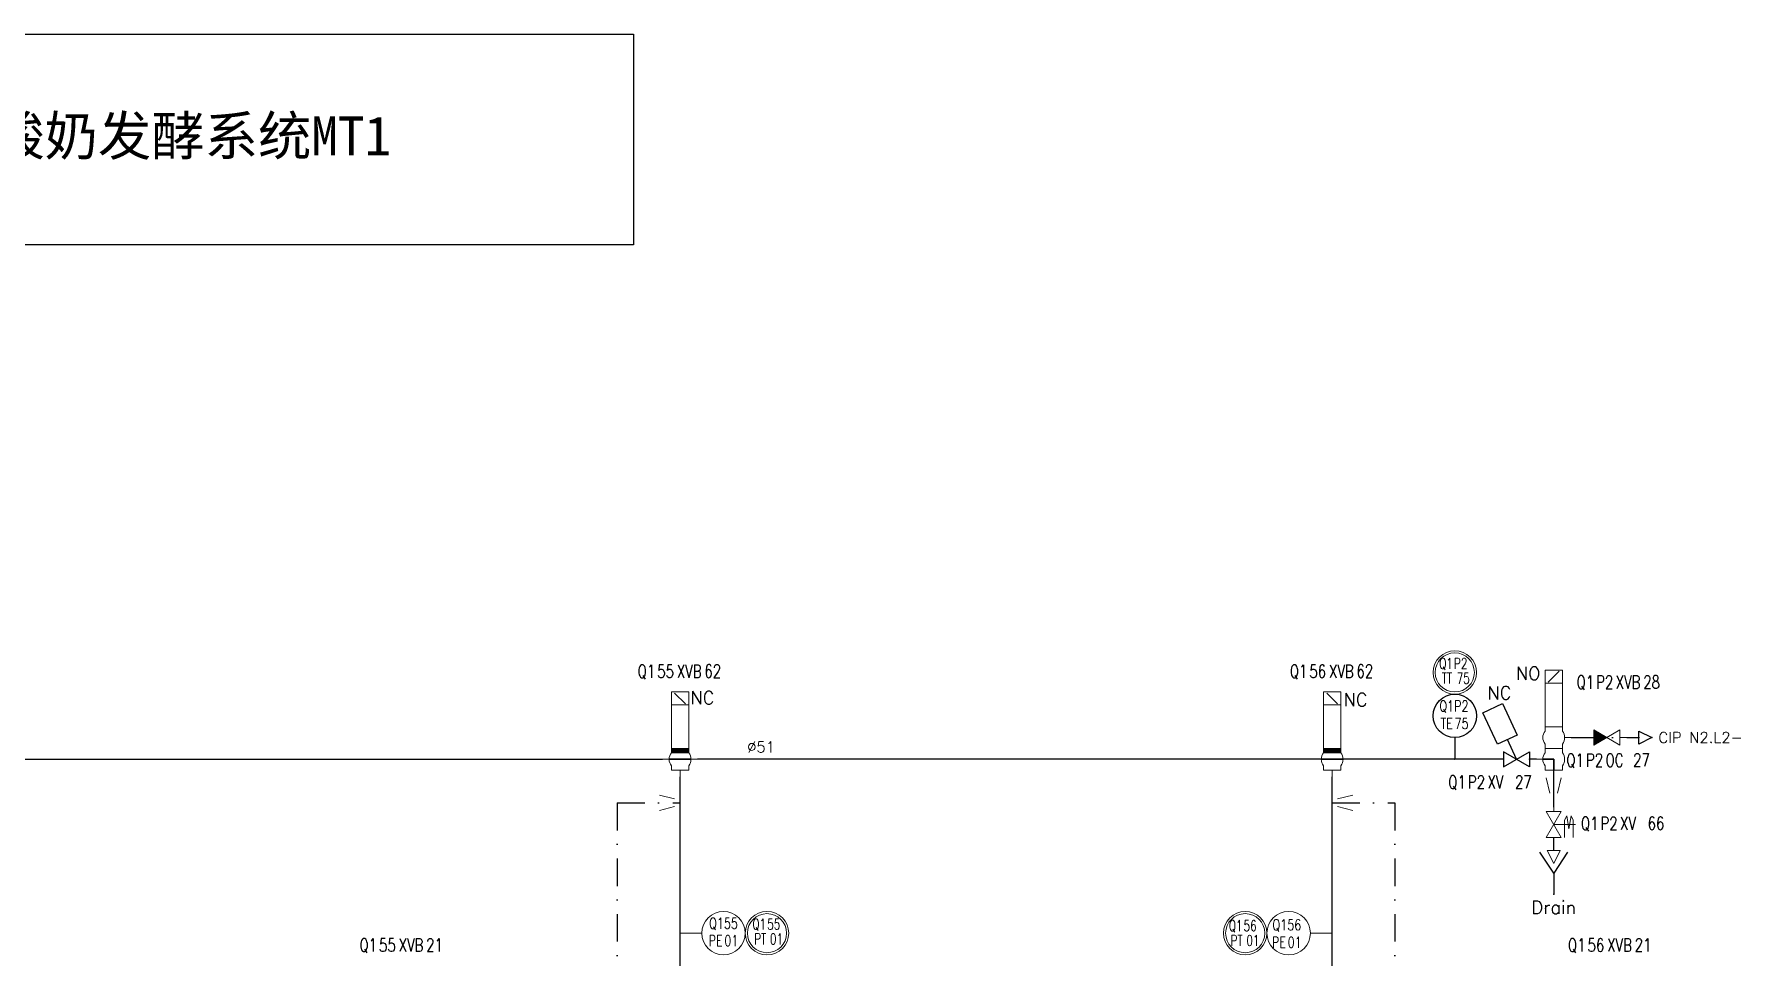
# Model space of a CAD drawing. Header units: inches. Extents: x 14562 to 16152, y 23695 to 24906.
# Drawn here: x 15623 to 16015.6, y 24674.7 to 24887 of the extents above; entities that cross this region are included whole.
import ezdxf
from ezdxf.enums import TextEntityAlignment as Align

# ---------------------------------------------------------------- set-up
doc = ezdxf.new("R2010")
doc.units = ezdxf.units.IN
doc.header["$MEASUREMENT"] = 0
doc.linetypes.add('ACAD_ISO02W100', pattern=[15, 12, -3])
doc.linetypes.add('DASHDOT2', pattern=[12.7, 6.35, -3.175, 0, -3.175])
doc.layers.add('31 Equipment', color=7, linetype='Continuous', lineweight=9)
doc.layers.add('33 Instruments Labels', color=7, linetype='Continuous', lineweight=9)
for name, color, linetype in [('LIBELLE-INSTRUM', 7, 'Continuous'), ('MATERIEL-DIVERS', 7, 'Continuous'), ('POMPES-PROCESS', 7, 'Continuous'), ('REPERES', 7, 'Continuous'), ('techn-data', 7, 'Continuous'), ('TEXTES', 7, 'Continuous'), ('TUYAUTERIE-EGOUT', 32, 'Continuous'), ('TUYAUTERIE-GAZ', 3, 'Continuous'), ('TUYAUTERIE-NEP', 4, 'DASHDOT2'), ('TXT_FR', 7, 'Continuous'), ('VANNES', 7, 'Continuous')]:
    doc.layers.add(name, color=color, linetype=linetype)
doc.layers.get('REPERES').off()
doc.styles.add('ROMANC', font='romanc')
doc.styles.add('ROMANS', font='ROMANS.SHX')
pattern_1 = [(45, (0, 0), (-0.02245064, 0.02245064), [])]

# ---------------------------------------------------------------- blocks, each defined once
blk = doc.blocks.new('APV-VLV-SSEAT-M+MP42-3')
at = {"layer": '31 Equipment'}
h = blk.add_hatch(dxfattribs=at)
h.set_pattern_fill('ANSI31', color=256, scale=0.01, style=0)
h.set_pattern_definition(pattern_1)
h.paths.add_polyline_path([(2, 2.5), (-2, 2.5), (-2, 1.5), (2, 1.5)])
at = {"layer": '31 Equipment', "ltscale": 38}
for p, q in [((1.25, 15.25), (-1.25, 12.75)), ((-4, 0), (-2.5, 0)), ((-2, 2.5), (-2, 1.5)), ((-2, 1.5), (2, 1.5)), ((2, 2.5), (2, 1.5)), ((-2, -2.5), (-2, -1.5)), ((2, -2.5), (-2, -2.5)), ((-2, -2.5), (2, -2.5)), ((0, -2.5), (0, -5)), ((2, -2.5), (2, -1.5))]:
    blk.add_line(p, q, dxfattribs=at)
at = {"layer": '31 Equipment', "lineweight": 30}
blk.add_line((-2.5, 0), (2.5, 0), dxfattribs=at)
at = {"layer": '31 Equipment'}
blk.add_line((2.5, 0), (4, 0), dxfattribs=at)
at = {"layer": '31 Equipment', "ltscale": 38}
for points in [[(-2, 12.5), (2, 12.5), (2, 15.5), (-2, 15.5)], [(-2, 2.5), (2, 2.5), (2, 12.5), (-2, 12.5)]]:
    blk.add_lwpolyline(points, close=True, dxfattribs=at)
for start, end in [(143.1301, 216.8699), (323.1301, 36.8699)]:
    blk.add_arc((0, 0), 2.5, start, end, dxfattribs=at)
blk = doc.blocks.new('APV-FCE-GEN-REDCON-1')
at = {"layer": '31 Equipment', "color": 7}
for p, q in [((-2.5, 2.5), (2.5, 1.25)), ((2.5, 1.25), (2.5, 1.25)), ((2.5, -1.25), (-2.5, -2.5))]:
    blk.add_line(p, q, dxfattribs=at)
blk = doc.blocks.new('APV-INS-M-L-PE')
at = {"layer": '31 Equipment', "color": 7}
blk.add_line((0, -5), (0, -10), dxfattribs=at)
blk.add_circle((0, 0), 5, dxfattribs=at)
at = {"layer": '33 Instruments Labels', "style": 'ROMANS', "width": 0.8, "flags": 8}
blk.add_attdef('PE', text='', height=3, dxfattribs=at).set_placement((0, 0), align=Align.MIDDLE)
blk = doc.blocks.new('APV-INS-F-L-PT')
at = {"layer": '31 Equipment'}
for radius in [5, 4.5]:
    blk.add_circle((0, 0), radius, dxfattribs=at)
blk = doc.blocks.new('REPNORM1')
at = {"layer": 'TEXTES', "style": 'ROMANS', "width": 0.75}
for tag, p in [('ZONE', (-9.75, -1.25)), ('SOUSZONE', (-5.25, -1.25)), ('ELEMENT', (-0.75, -1.25)), ('NUM', (5.59, -1.22))]:
    blk.add_attdef(tag, p, '', height=3, dxfattribs=at)
blk = doc.blocks.new('REPINS')
at = {"layer": 'TEXTES', "style": 'ROMANS', "width": 0.75}
for tag, p in [('ZONE', (-3.3, 1)), ('SOUSZONE', (0.1, 1)), ('NUM', (0.2, -3))]:
    blk.add_attdef(tag, p, '', height=2.5, dxfattribs=at)
blk.add_attdef('ELEMENT', text='', height=2.5, dxfattribs=at).set_placement((-0.2, -3), align=Align.RIGHT)
blk = doc.blocks.new('REPINS2')
at = {"layer": 'TEXTES', "style": 'ROMANS', "width": 0.7}
for tag, p in [('ZONE', (-3.35, 0.8)), ('SOUSZONE', (0.05, 0.8)), ('NUM', (0.7, -2.6))]:
    blk.add_attdef(tag, p, '', height=2.5, dxfattribs=at)
blk.add_attdef('ELEMENT', text='', height=2.5, dxfattribs=at).set_placement((-1.56, -2.59), align=Align.CENTER)
blk = doc.blocks.new('APV-VLV-SOLV-22-1')
at = {"layer": '31 Equipment', "linetype": 'ACAD_ISO02W100', "ltscale": 38}
for p, q in [((-1, 4.5), (-2, 4)), ((-2, 4), (1, 3.5)), ((3, 4.5), (-1, 4.5)), ((0, 0), (0, 5)), ((-2, 3), (1, 3.5)), ((-1, 2.5), (-2, 3)), ((3, 2.5), (-1, 2.5))]:
    blk.add_line(p, q, dxfattribs=at)
at = {"layer": '31 Equipment', "ltscale": 38}
for p, q in [((-3, 0), (-4, 0)), ((3, 0), (4, 0))]:
    blk.add_line(p, q, dxfattribs=at)
at = {"layer": '31 Equipment'}
for p, q in [((-3, 1.734), (-3, -1.734)), ((-3, -1.734), (3, 1.734)), ((3, -1.734), (-3, 1.734)), ((3, 1.734), (3, -1.734))]:
    blk.add_line(p, q, dxfattribs=at)
blk = doc.blocks.new('INSTR-M-L-TE')
at = {"color": 7, "extrusion": (0, -1, 0)}
blk.add_point((0, -10), dxfattribs=at)
at = {"layer": 'MATERIEL-DIVERS', "color": 7}
blk.add_line((0, -5), (0, -10), dxfattribs=at)
blk.add_circle((0, 0), 5, dxfattribs=at)
at = {"layer": 'LIBELLE-INSTRUM', "style": 'ROMANS', "width": 0.8, "flags": 8}
blk.add_attdef('TE', text='', height=3, dxfattribs=at).set_placement((0, 0), align=Align.MIDDLE)
blk = doc.blocks.new('APV-VLV-SSEAT-SW43-41')
at = {"layer": '31 Equipment', "ltscale": 38}
for p, q in [((1.25, 20.25), (-1.25, 17.75)), ((-2, 7.5), (-2, 6.5)), ((2, 7.5), (2, 6.5)), ((2.5, 5), (4, 5)), ((-2.5, 0), (-4, 0)), ((-2, 2.5), (-2, 3.5)), ((-2, 2.5), (2, 2.5)), ((-2, 2.5), (-2, 1.5)), ((2, 2.5), (2, 3.5)), ((2, 2.5), (2, 1.5)), ((-2, -1.5), (-2, -2.5)), ((-2, -2.5), (2, -2.5)), ((0, -2.5), (0, -5)), ((2, -1.5), (2, -2.5))]:
    blk.add_line(p, q, dxfattribs=at)
at = {"layer": '31 Equipment', "lineweight": 30}
for p, q in [((0, 0), (-2.5, 0)), ((0, -2.5), (0, 0))]:
    blk.add_line(p, q, dxfattribs=at)
at = {"layer": '31 Equipment', "ltscale": 38}
for points in [[(-2, 17.5), (2, 17.5), (2, 20.5), (-2, 20.5)], [(-2, 7.5), (2, 7.5), (2, 17.5), (-2, 17.5)]]:
    blk.add_lwpolyline(points, close=True, dxfattribs=at)
for centre, start, end in [((0, 5), 143.1301, 216.8699), ((0, 5), 323.1301, 36.8699), ((0, 0), 143.1301, 216.8699), ((0, 0), 323.1301, 36.8699)]:
    blk.add_arc(centre, 2.5, start, end, dxfattribs=at)
blk = doc.blocks.new('APV-INS-F-L-TT')
at = {"layer": '31 Equipment'}
for radius in [5, 4.5]:
    blk.add_circle((0, 0), radius, dxfattribs=at)
blk = doc.blocks.new('FLE23-A')
at = {"color": 7}
for p, q in [((0, 1.5), (-3, 0)), ((-3, 0), (0, -1.5)), ((0, -1.5), (0, 1.5))]:
    blk.add_line(p, q, dxfattribs=at)
at = {"layer": 'MATERIEL-DIVERS', "color": 7, "extrusion": (-1, 0, 0)}
blk.add_point((-3, 0), dxfattribs=at)
at = {"layer": 'MATERIEL-DIVERS', "color": 2}
for p in [(-3, 0), (0, 0)]:
    blk.add_point(p, dxfattribs=at)
at = {"layer": 'MATERIEL-DIVERS', "color": 7, "extrusion": (1, 0, 0)}
blk.add_point((0, 0), dxfattribs=at)
blk = doc.blocks.new('EGOUT')
at = {"color": 7}
for p, q in [((-3.2, 9.61), (0, 4.81)), ((0, 4.81), (3.2, 9.61)), ((0, 4.81), (0, 0))]:
    blk.add_line(p, q, dxfattribs=at)
at = {"color": 7, "extrusion": (0, -1, 0)}
blk.add_point((0, 0), dxfattribs=at)
at = {"layer": 'POMPES-PROCESS', "style": 'ROMANS'}
blk.add_attdef('EGOUT', text='', height=3, dxfattribs=at).set_placement((0, -4), align=Align.MIDDLE)
blk = doc.blocks.new('APV-SIGN-ARW-FLOW-1')
at = {"layer": '31 Equipment'}
for p, q in [((-1.5, -1.5), (-1.5, 1.5)), ((-1.5, 1.5), (1.5, 0)), ((1.5, 0), (-1.5, -1.5))]:
    blk.add_line(p, q, dxfattribs=at)
blk = doc.blocks.new('APV-FCE-NRV-GEN-1')
at = {"layer": '31 Equipment'}
h = blk.add_hatch(dxfattribs=at)
h.set_pattern_fill('ANSI31', color=256, scale=0.01, style=0)
h.set_pattern_definition(pattern_1)
h.paths.add_polyline_path([(3, 1.75), (3, -1.75), (0, 0)])
at = {"layer": '31 Equipment', "linetype": 'ACAD_ISO02W100', "ltscale": 38}
for p, q in [((-3, 0), (-5, 0)), ((0, 0), (-3, 1.75)), ((-3, 1.75), (-3, -1.75)), ((0, 0), (-3, -1.75)), ((0, 0), (3, 1.75)), ((0, 0), (3, -1.75)), ((3, 1.75), (3, -1.75)), ((3, 0), (5, 0))]:
    blk.add_line(p, q, dxfattribs=at)
blk = doc.blocks.new('VANNE SIEGE INCLINE')
at = {"color": 7}
for p, q in [((-3, 1.73), (-3, -1.73)), ((-3, -1.73), (3, 1.73)), ((3, -1.73), (-3, 1.73)), ((3, 1.73), (3, -1.73))]:
    blk.add_line(p, q, dxfattribs=at)
at = {"color": 7, "extrusion": (-1, 0, 0)}
blk.add_point((-3, 0), dxfattribs=at)
at = {"color": 7, "extrusion": (1, 0, 0)}
blk.add_point((3, 0), dxfattribs=at)
at = {"layer": 'VANNES'}
for p, q in [((3.23, 12.84), (-0.15, 5.59)), ((7.76, 10.73), (3.23, 12.84)), ((4.38, 3.47), (7.76, 10.73)), ((-0.15, 5.59), (4.38, 3.47)), ((0, 0), (2.11, 4.53))]:
    blk.add_line(p, q, dxfattribs=at)

msp = doc.modelspace()

# ---------------------------------------------------------------- linework, layer by layer
at = {"layer": 'MATERIEL-DIVERS'}
msp.add_lwpolyline([(15760.91, 24887), (15760.91, 24838.5), (15515.41, 24838.5), (15515.41, 24887)], close=True, dxfattribs=at)
at = {"layer": 'TUYAUTERIE-EGOUT'}
msp.add_line((15972.56, 24699.14), (15972.56, 24702.14), dxfattribs=at)
at = {"layer": 'TUYAUTERIE-GAZ'}
for p, q in [((15475.59, 24720.14), (15767.59, 24720.14)), ((15917.59, 24720.14), (15775.59, 24720.14)), ((15961, 24720.14), (15863.64, 24720.14)), ((15968.56, 24720.14), (15967, 24720.14)), ((15972.56, 24709.14), (15972.56, 24720.14)), ((15771.59, 24644.14), (15771.59, 24716.14)), ((15921.59, 24644.14), (15921.59, 24716.14))]:
    msp.add_line(p, q, dxfattribs=at)
at = {"layer": 'TUYAUTERIE-NEP'}
for p, q in [((15976.56, 24725.14), (15992.16, 24725.14)), ((15757.13, 24710.14), (15771.59, 24710.14)), ((15757.13, 24710.14), (15757.13, 24660.14)), ((15921.59, 24710.14), (15936.04, 24710.14)), ((15936.04, 24710.14), (15936.04, 24660.14))]:
    msp.add_line(p, q, dxfattribs=at)

# ---------------------------------------------------------------- block references
at = {"layer": '33 Instruments Labels'}
for name, p in [('INSTR-M-L-TE', (15949.81, 24730.14)), ('APV-INS-F-L-PT', (15791.59, 24680.14)), ('APV-INS-F-L-PT', (15901.59, 24680.14))]:
    msp.add_blockref(name, p, dxfattribs=at)
at = {"layer": '33 Instruments Labels', "xscale": -1, "rotation": 270}
msp.add_blockref('APV-INS-M-L-PE', (15781.59, 24680.14), dxfattribs=at)
at = {"layer": '33 Instruments Labels', "rotation": 90}
msp.add_blockref('APV-INS-M-L-PE', (15911.59, 24680.14), dxfattribs=at)
at = {"layer": 'MATERIEL-DIVERS', "xscale": -1}
for name, p in [('VANNE SIEGE INCLINE', (15964, 24720.14)), ('APV-FCE-NRV-GEN-1', (15984.78, 24725.14)), ('FLE23-A', (15992.16, 24725.14))]:
    msp.add_blockref(name, p, dxfattribs=at)
at = {"layer": 'MATERIEL-DIVERS'}
for p, xscale, yscale, zscale, rotation in [((15972.56, 24714.14), 0.7000000000000455, 0.7000000000000455, 0.7000000000000455, 270), ((15768.59, 24710.14), -0.7, 0.7, 0.7, 180), ((15924.59, 24710.14), 0.7, 0.7, 0.7, 180)]:
    msp.add_blockref('APV-FCE-GEN-REDCON-1', p, dxfattribs=dict(at, xscale=xscale, yscale=yscale, zscale=zscale, rotation=rotation))
ref = msp.add_blockref('EGOUT', (15972.56, 24689.14), dxfattribs=dict(at, xscale=-1))
ref.add_attrib('EGOUT', 'Drain', dxfattribs={"layer": 'POMPES-PROCESS', "height": 3, "style": 'ROMANS'}).set_placement((15972.56, 24686.14), align=Align.MIDDLE)
at = {"layer": 'MATERIEL-DIVERS', "xscale": -1, "rotation": 90}
msp.add_blockref('APV-SIGN-ARW-FLOW-1', (15972.56, 24697.64), dxfattribs=at)
at = {"layer": 'REPERES'}
for name, p, values in [('REPNORM1', (15771.59, 24740.14), {'ZONE': 'Q1', 'SOUSZONE': '55', 'ELEMENT': 'XVB', 'NUM': '62'}), ('REPNORM1', (15921.59, 24740.14), {'ZONE': 'Q1', 'SOUSZONE': '56', 'ELEMENT': 'XVB', 'NUM': '62'}), ('REPINS2', (15949.56, 24740.14), {'ZONE': 'Q1', 'SOUSZONE': 'P2', 'NUM': '75', 'ELEMENT': 'TT'}), ('REPNORM1', (15987.56, 24737.64), {'ZONE': 'Q1', 'SOUSZONE': 'P2', 'ELEMENT': 'XVB', 'NUM': '28'}), ('REPNORM1', (15985.22, 24719.69), {'ZONE': 'Q1', 'SOUSZONE': 'P2', 'ELEMENT': 'OC', 'NUM': '27'}), ('REPNORM1', (15958.06, 24714.64), {'ZONE': 'Q1', 'SOUSZONE': 'P2', 'ELEMENT': 'XV', 'NUM': '27'}), ('REPNORM1', (15988.56, 24705.14), {'ZONE': 'Q1', 'SOUSZONE': 'P2', 'ELEMENT': 'XV', 'NUM': '66'}), ('REPINS', (15781.59, 24680.16), {'ZONE': 'Q1', 'SOUSZONE': '55', 'ELEMENT': 'PE', 'NUM': '01'}), ('REPINS2', (15791.59, 24680.16), {'ZONE': 'Q1', 'SOUSZONE': '55', 'NUM': '01', 'ELEMENT': 'PT'}), ('REPINS2', (15901.17, 24679.8), {'ZONE': 'Q1', 'SOUSZONE': '56', 'NUM': '01', 'ELEMENT': 'PT'}), ('REPINS', (15911.17, 24679.8), {'ZONE': 'Q1', 'SOUSZONE': '56', 'ELEMENT': 'PE', 'NUM': '01'}), ('REPNORM1', (15707.59, 24677.14), {'ZONE': 'Q1', 'SOUSZONE': '55', 'ELEMENT': 'XVB', 'NUM': '21'}), ('REPNORM1', (15985.59, 24677.14), {'ZONE': 'Q1', 'SOUSZONE': '56', 'ELEMENT': 'XVB', 'NUM': '21'})]:
    msp.add_blockref(name, p, dxfattribs=at).add_auto_attribs(values)
at = {"layer": 'REPERES', "rotation": 0.0002280594390062327}
msp.add_blockref('REPINS', (15949.56, 24730.14), dxfattribs=at).add_auto_attribs({'ZONE': 'Q1', 'SOUSZONE': 'P2', 'ELEMENT': 'TE', 'NUM': '75'})
at = {"layer": 'TUYAUTERIE-NEP'}
msp.add_blockref('APV-INS-F-L-TT', (15949.81, 24740.14), dxfattribs=at)
at = {"layer": 'TUYAUTERIE-NEP', "xscale": -1}
for p in [(15771.59, 24720.14), (15921.59, 24720.14)]:
    msp.add_blockref('APV-VLV-SSEAT-M+MP42-3', p, dxfattribs=at)
at = {"layer": 'VANNES'}
msp.add_blockref('APV-VLV-SSEAT-SW43-41', (15972.56, 24720.14), dxfattribs=at)
at = {"layer": 'VANNES', "rotation": 270}
msp.add_blockref('APV-VLV-SOLV-22-1', (15972.56, 24705.14), dxfattribs=at)

# ---------------------------------------------------------------- texts
at = {"layer": '31 Equipment', "style": 'ROMANS'}
msp.add_text('CIP N2.L2-', height=2.5, dxfattribs=at).set_placement((15996.64, 24723.9))
at = {"layer": 'techn-data', "style": 'ROMANS'}
msp.add_text('%%C51', height=2.5, dxfattribs=at).set_placement((15790.23, 24722.98), align=Align.MIDDLE_CENTER)
at = {"layer": 'TEXTES', "style": 'ROMANS'}
for s, p in [('NO', (15963.84, 24738.42)), ('NC', (15773.98, 24732.81)), ('NC', (15924.22, 24732.35)), ('NC', (15957.31, 24733.93))]:
    msp.add_text(s, height=3, dxfattribs=at).set_placement(p)
at = {"layer": 'TXT_FR', "insert": (15633.02, 24863.09), "char_height": 9, "width": 294.206, "attachment_point": 5, "style": 'ROMANC'}
msp.add_mtext('{\\fSimSun|b0|i0|c134|p2;区域}14{\\fSimSun|b0|i0|c134|p2;：酸奶发酵系统\\fSimSun|b0|i0|c0|p2;MT\\fSimSun|b0|i0|c134|p2;1}', dxfattribs=at)

doc.saveas('drawing.dxf')
